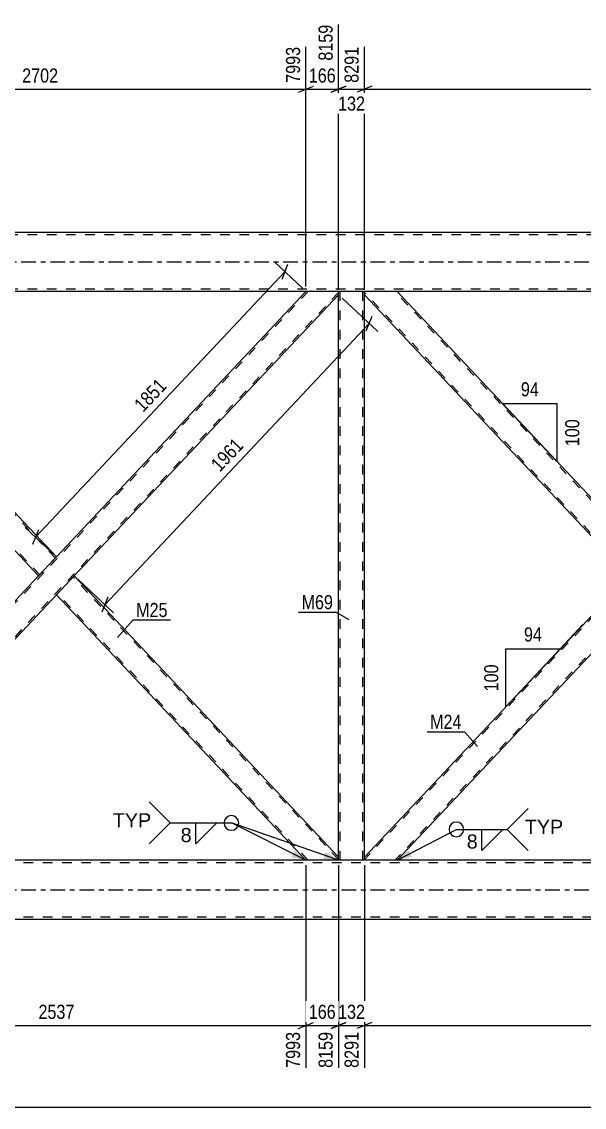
# Model space of a CAD drawing. Header units: millimetres. Extents: x -51 to 790, y -418 to 176.
# Drawn here: x 196.5 to 310.9, y -171.8 to 48.8 of the extents above; entities that cross this region are included whole.
import ezdxf

# ---------------------------------------------------------------- set-up
doc = ezdxf.new("R2010")
doc.units = ezdxf.units.MM
doc.linetypes.add('DXK_LINE_DOT2', pattern=[3.9198, 1.9599, -1.9599])
doc.linetypes.add('DXK_LINE_DOT3', pattern=[5.9187, 2.979, -0.9799, 0.9799, -0.9799])
doc.styles.add('Arial', font='ARIAL.TTF', dxfattribs={"height": 0.2})
doc.styles.add('Arial Narrow', font='ARIALN.TTF', dxfattribs={"height": 0.2})

# ---------------------------------------------------------------- blocks, each defined once
blk = doc.blocks.new('Part-389637219-1388 - 1176')
at = {"color": 7, "linetype": 'DXK_LINE_DOT2'}
for p, q in [((254.71, -6), (146.18, -121.41)), ((260.9, -6.19), (152.37, -121.6)), ((260.9, -6), (254.27, -6)), ((203.54, -59.95), (199.92, -63.8)), ((207.16, -63.8), (203.54, -67.65)), ((146.18, -120.94), (147.01, -120.06)), ((146.18, -121.6), (146.18, -120.94)), ((152.81, -121.6), (146.18, -121.6))]:
    blk.add_line(p, q, dxfattribs=at)
at = {"color": 2, "linetype": 'Continuous'}
for p, q in [((254.27, -6), (203.54, -59.95)), ((260.9, -6.66), (260.9, -6)), ((260.9, -6.66), (207.16, -63.8)), ((199.92, -63.8), (147.01, -120.06)), ((203.54, -67.65), (152.81, -121.6))]:
    blk.add_line(p, q, dxfattribs=at)
blk = doc.blocks.new('Part-389637219-1389 - 1176')
at = {"color": 2, "linetype": 'Continuous'}
for p, q in [((146.18, -6.66), (146.18, -6)), ((203.54, -59.95), (152.81, -6)), ((199.92, -63.8), (146.18, -6.66)), ((203.1, -60.41), (199.92, -63.8)), ((203.54, -59.95), (203.1, -60.41))]:
    blk.add_line(p, q, dxfattribs=at)
at = {"color": 7, "linetype": 'DXK_LINE_DOT2'}
for p, q in [((152.81, -6), (146.18, -6)), ((200.14, -63.57), (146.18, -6.19)), ((203.32, -60.18), (152.37, -6)), ((203.51, -59.98), (203.1, -60.41)), ((200.14, -63.57), (200.15, -63.55))]:
    blk.add_line(p, q, dxfattribs=at)
blk = doc.blocks.new('Part-389637219-1390 - 1176')
at = {"color": 7, "linetype": 'DXK_LINE_DOT2'}
for p, q in [((374.71, -6), (266.18, -121.41)), ((380.9, -6.19), (272.37, -121.6)), ((380.9, -6), (374.27, -6)), ((323.54, -59.95), (319.92, -63.8)), ((327.16, -63.8), (323.54, -67.65)), ((272.81, -121.6), (266.18, -121.6))]:
    blk.add_line(p, q, dxfattribs=at)
at = {"color": 2, "linetype": 'Continuous'}
for p, q in [((374.27, -6), (323.54, -59.95)), ((380.9, -6.66), (380.9, -6)), ((380.9, -6.66), (327.16, -63.8)), ((319.92, -63.8), (266.18, -120.94)), ((323.54, -67.65), (272.81, -121.6)), ((266.18, -121.6), (266.18, -120.94))]:
    blk.add_line(p, q, dxfattribs=at)
blk = doc.blocks.new('Part-389637219-1391 - 1176')
at = {"color": 2, "linetype": 'Continuous'}
for p, q in [((266.18, -6.66), (266.18, -6)), ((323.54, -59.95), (272.81, -6)), ((319.92, -63.8), (266.18, -6.66)), ((323.1, -60.41), (319.92, -63.8)), ((323.54, -59.95), (323.1, -60.41))]:
    blk.add_line(p, q, dxfattribs=at)
at = {"color": 7, "linetype": 'DXK_LINE_DOT2'}
for p, q in [((272.81, -6), (266.18, -6)), ((320.14, -63.57), (266.18, -6.19)), ((323.32, -60.18), (272.37, -6)), ((323.51, -59.98), (323.1, -60.41)), ((320.14, -63.57), (320.15, -63.55))]:
    blk.add_line(p, q, dxfattribs=at)
blk = doc.blocks.new('Part-389637219-1400 - 1176')
at = {"color": 7, "linetype": 'DXK_LINE_DOT2'}
for p, q in [((266.18, -6), (260.9, -6)), ((260.9, -6.66), (260.9, -6)), ((261.22, -121.6), (261.22, -6)), ((265.86, -121.6), (265.86, -6)), ((266.18, -6.66), (266.18, -6)), ((260.9, -121.6), (260.9, -120.94)), ((266.18, -121.6), (266.18, -120.94)), ((266.18, -121.6), (260.9, -121.6))]:
    blk.add_line(p, q, dxfattribs=at)
at = {"color": 2, "linetype": 'Continuous'}
for p, q in [((260.9, -120.94), (260.9, -6.66)), ((266.18, -120.94), (266.18, -6.66))]:
    blk.add_line(p, q, dxfattribs=at)
blk = doc.blocks.new('Part-389637219-1410 - 1176')
at = {"color": 2, "linetype": 'Continuous'}
for p, q in [((207.16, -63.8), (203.54, -67.65)), ((260.9, -120.94), (207.16, -63.8)), ((254.27, -121.6), (203.54, -67.65)), ((260.9, -121.6), (260.9, -120.94))]:
    blk.add_line(p, q, dxfattribs=at)
at = {"color": 7, "linetype": 'DXK_LINE_DOT2'}
for p, q in [((260.9, -121.41), (206.94, -64.03)), ((203.76, -67.42), (203.78, -67.4)), ((254.71, -121.6), (203.76, -67.42)), ((260.9, -121.6), (254.27, -121.6))]:
    blk.add_line(p, q, dxfattribs=at)
blk = doc.blocks.new('Part-389637219-1466 - 1176')
at = {"color": 7, "linetype": 'DXK_LINE_DOT2'}
for p, q in [((602.54, -122.08), (12.9, -122.08)), ((602.54, -133.12), (12.9, -133.12))]:
    blk.add_line(p, q, dxfattribs=at)
at = {"color": 2, "linetype": 'Continuous'}
for p, q in [((377.04, -121.6), (150.04, -121.6)), ((597.74, -133.6), (12.9, -133.6))]:
    blk.add_line(p, q, dxfattribs=at)
at = {"color": 7, "linetype": 'DXK_LINE_DOT3'}
blk.add_line((12.9, -127.6), (602.54, -127.6), dxfattribs=at)
blk = doc.blocks.new('Part-389637219-1467 - 1176')
at = {"color": 7, "linetype": 'DXK_LINE_DOT2'}
for p, q in [((642.54, 5.52), (12.9, 5.52)), ((642.54, -5.52), (12.9, -5.52))]:
    blk.add_line(p, q, dxfattribs=at)
at = {"color": 2, "linetype": 'Continuous'}
for p, q in [((381.54, 6), (145.54, 6)), ((642.54, -6), (141.14, -6))]:
    blk.add_line(p, q, dxfattribs=at)
at = {"color": 7, "linetype": 'DXK_LINE_DOT3'}
blk.add_line((12.9, 0), (642.54, 0), dxfattribs=at)
blk = doc.blocks.new('StraightDimension-389637219-21132 - 1176')
at = {"color": 7, "linetype": 'Continuous'}
for p, q in [((152.81, -122.6), (152.81, -163.78)), ((254.27, -122.6), (254.27, -163.78)), ((154.31, -154.57), (151.31, -155.77)), ((152.81, -155.17), (254.27, -155.17)), ((252.77, -155.77), (255.77, -154.57))]:
    blk.add_line(p, q, dxfattribs=at)
at = {"color": 0}
blk.add_wipeout([(207.8, -154.42), (207.8, -150.22), (199.28, -150.22), (199.28, -154.42)], dxfattribs=at)
at = {"color": 0, "linetype": 'Continuous'}
blk.add_wipeout([(253.67, -155.87), (249.47, -155.87), (249.47, -164.38), (253.67, -164.38)], dxfattribs=at)
at = {"color": 3, "style": 'Arial Narrow'}
blk.add_text('2537', height=2.863, dxfattribs=at).set_placement((199.88, -153.82))
at = {"color": 3, "linetype": 'Continuous', "style": 'Arial Narrow'}
blk.add_text('7993', height=2.863, rotation=90.0002, dxfattribs=at).set_placement((253.07, -163.78))
blk = doc.blocks.new('StraightDimension-389637219-37853 - 1176')
at = {"color": 7, "linetype": 'Continuous'}
for p, q in [((260.9, -5.66), (260.9, 48.22)), ((254.27, -5), (254.27, 43.72)), ((252.77, 34.5), (255.77, 35.7)), ((262.4, 35.7), (259.4, 34.5)), ((254.27, 35.1), (260.9, 35.1))]:
    blk.add_line(p, q, dxfattribs=at)
at = {"color": 0}
blk.add_wipeout([(260.93, 35.85), (260.93, 40.05), (254.24, 40.05), (254.24, 35.85)], dxfattribs=at)
at = {"color": 0, "linetype": 'Continuous'}
blk.add_wipeout([(260.3, 48.82), (256.1, 48.82), (256.1, 40.3), (260.3, 40.3)], dxfattribs=at)
at = {"color": 3, "linetype": 'Continuous', "style": 'Arial Narrow'}
blk.add_text('8159', height=2.863, rotation=90.0002, dxfattribs=at).set_placement((259.7, 40.9))
at = {"color": 3, "style": 'Arial Narrow'}
blk.add_text('166', height=2.863, dxfattribs=at).set_placement((254.84, 36.45))
blk = doc.blocks.new('StraightDimension-389637219-21129 - 1176')
at = {"color": 7, "linetype": 'Continuous'}
for p, q in [((266.18, -122.6), (266.18, -163.78)), ((374.27, -122.6), (374.27, -165.61)), ((267.68, -154.57), (264.68, -155.77)), ((266.18, -155.17), (374.27, -155.17)), ((372.77, -155.77), (375.77, -154.57))]:
    blk.add_line(p, q, dxfattribs=at)
at = {"color": 0}
blk.add_wipeout([(324.48, -154.42), (324.48, -150.22), (315.97, -150.22), (315.97, -154.42)], dxfattribs=at)
at = {"color": 0, "linetype": 'Continuous'}
blk.add_wipeout([(373.67, -155.87), (369.47, -155.87), (369.47, -166.21), (373.67, -166.21)], dxfattribs=at)
at = {"color": 3, "style": 'Arial Narrow'}
blk.add_text('2702', height=2.863, dxfattribs=at).set_placement((316.57, -153.82))
at = {"color": 3, "linetype": 'Continuous', "style": 'Arial Narrow'}
blk.add_text('10993', height=2.863, rotation=90.0002, dxfattribs=at).set_placement((373.07, -165.61))
blk = doc.blocks.new('StraightDimension-389637219-21130 - 1176')
at = {"color": 7, "linetype": 'Continuous'}
for p, q in [((260.9, -122.6), (260.9, -163.78)), ((266.18, -122.6), (266.18, -163.78)), ((259.4, -155.77), (262.4, -154.57)), ((260.9, -155.17), (266.18, -155.17)), ((267.68, -154.57), (264.68, -155.77))]:
    blk.add_line(p, q, dxfattribs=at)
at = {"color": 0}
blk.add_wipeout([(266.88, -154.42), (266.88, -150.22), (260.2, -150.22), (260.2, -154.42)], dxfattribs=at)
at = {"color": 0, "linetype": 'Continuous'}
blk.add_wipeout([(265.58, -155.87), (261.38, -155.87), (261.38, -164.38), (265.58, -164.38)], dxfattribs=at)
at = {"color": 3, "style": 'Arial Narrow'}
blk.add_text('132', height=2.863, dxfattribs=at).set_placement((260.8, -153.82))
at = {"color": 3, "linetype": 'Continuous', "style": 'Arial Narrow'}
blk.add_text('8291', height=2.863, rotation=90.0002, dxfattribs=at).set_placement((264.98, -163.78))
blk = doc.blocks.new('StraightDimension-389637219-21131 - 1176')
at = {"color": 7, "linetype": 'Continuous'}
for p, q in [((254.27, -122.6), (254.27, -163.78)), ((260.9, -122.6), (260.9, -163.78)), ((252.77, -155.77), (255.77, -154.57)), ((254.27, -155.17), (260.9, -155.17)), ((262.4, -154.57), (259.4, -155.77))]:
    blk.add_line(p, q, dxfattribs=at)
at = {"color": 0}
blk.add_wipeout([(260.93, -154.42), (260.93, -150.22), (254.24, -150.22), (254.24, -154.42)], dxfattribs=at)
at = {"color": 0, "linetype": 'Continuous'}
blk.add_wipeout([(260.3, -155.87), (256.1, -155.87), (256.1, -164.38), (260.3, -164.38)], dxfattribs=at)
at = {"color": 3, "style": 'Arial Narrow'}
blk.add_text('166', height=2.863, dxfattribs=at).set_placement((254.84, -153.82))
at = {"color": 3, "linetype": 'Continuous', "style": 'Arial Narrow'}
blk.add_text('8159', height=2.863, rotation=90.0002, dxfattribs=at).set_placement((259.7, -163.78))
blk = doc.blocks.new('StraightDimension-389637219-22252 - 1176')
at = {"color": 7, "linetype": 'Continuous'}
for p, q in [((199.27, -55.93), (250, -1.98)), ((253.55, -5.31), (247.93, -0.03)), ((249.41, -3.49), (250.59, -0.48)), ((202.81, -59.26), (197.19, -53.98)), ((199.86, -54.43), (198.68, -57.43))]:
    blk.add_line(p, q, dxfattribs=at)
at = {"color": 0}
blk.add_wipeout([(227.01, -25.34), (223.95, -22.46), (218.11, -28.67), (221.17, -31.54)], dxfattribs=at)
at = {"color": 3, "style": 'Arial Narrow'}
blk.add_text('1851', height=2.863, rotation=46.7591, dxfattribs=at).set_placement((221.15, -30.7))
blk = doc.blocks.new('AngleDimension-389637219-21954 - 1176')
at = {"color": 7, "linetype": 'Continuous'}
for p, q in [((292.19, -26.61), (294.25, -28.81)), ((305.35, -28.81), (294.25, -28.81)), ((305.35, -40.61), (294.25, -28.81)), ((305.35, -40.61), (305.35, -28.81))]:
    blk.add_line(p, q, dxfattribs=at)
at = {"color": 0}
for points in [[(302.23, -27.91), (302.23, -23.71), (297.37, -23.71), (297.37, -27.91)], [(310.45, -31.36), (306.25, -31.36), (306.25, -38.05), (310.45, -38.05)]]:
    blk.add_wipeout(points, dxfattribs=at)
at = {"color": 3, "style": 'Arial Narrow'}
blk.add_text('94', height=2.863, dxfattribs=at).set_placement((297.97, -27.31))
blk.add_text('100', height=2.863, rotation=90.0002, dxfattribs=at).set_placement((309.85, -37.45))
blk = doc.blocks.new('AngleDimension-389637219-21970 - 1176')
at = {"color": 7, "linetype": 'Continuous'}
for p, q in [((310.59, -73.71), (305.97, -78.63)), ((294.88, -78.63), (305.97, -78.63)), ((294.88, -90.43), (305.97, -78.63)), ((294.88, -90.43), (294.88, -78.63))]:
    blk.add_line(p, q, dxfattribs=at)
at = {"color": 0}
for points in [[(302.85, -77.73), (302.85, -73.53), (298, -73.53), (298, -77.73)], [(293.98, -81.18), (289.78, -81.18), (289.78, -87.87), (293.98, -87.87)]]:
    blk.add_wipeout(points, dxfattribs=at)
at = {"color": 3, "style": 'Arial Narrow'}
blk.add_text('94', height=2.863, dxfattribs=at).set_placement((298.6, -77.13))
blk.add_text('100', height=2.863, rotation=90.0002, dxfattribs=at).set_placement((293.38, -87.27))
blk = doc.blocks.new('StraightDimension-389637219-37854 - 1176')
at = {"color": 7, "linetype": 'Continuous'}
for p, q in [((146.18, -5.66), (146.18, 43.72)), ((254.27, -5), (254.27, 43.72)), ((147.68, 35.7), (144.68, 34.5)), ((252.77, 34.5), (255.77, 35.7)), ((146.18, 35.1), (254.27, 35.1))]:
    blk.add_line(p, q, dxfattribs=at)
at = {"color": 0, "linetype": 'Continuous'}
blk.add_wipeout([(253.67, 44.32), (249.47, 44.32), (249.47, 35.8), (253.67, 35.8)], dxfattribs=at)
at = {"color": 0}
blk.add_wipeout([(204.48, 35.85), (204.48, 40.05), (195.97, 40.05), (195.97, 35.85)], dxfattribs=at)
at = {"color": 3, "linetype": 'Continuous', "style": 'Arial Narrow'}
blk.add_text('7993', height=2.863, rotation=90.0002, dxfattribs=at).set_placement((253.07, 36.4))
at = {"color": 3, "style": 'Arial Narrow'}
blk.add_text('2702', height=2.863, dxfattribs=at).set_placement((196.57, 36.45))
blk = doc.blocks.new('StraightDimension-389637219-22274 - 1176')
at = {"color": 7, "linetype": 'Continuous'}
for p, q in [((261.63, -7.35), (268.87, -14.15)), ((266.53, -14.01), (267.71, -11.01)), ((213.38, -69.65), (267.12, -12.51)), ((207.89, -64.49), (215.13, -71.29)), ((213.97, -68.14), (212.79, -71.15))]:
    blk.add_line(p, q, dxfattribs=at)
at = {"color": 0}
blk.add_wipeout([(242.62, -37.46), (239.56, -34.59), (233.73, -40.79), (236.79, -43.67)], dxfattribs=at)
at = {"color": 3, "style": 'Arial Narrow'}
blk.add_text('1961', height=2.863, rotation=46.7591, dxfattribs=at).set_placement((236.76, -42.82))
blk = doc.blocks.new('StraightDimension-389637219-30791 - 1176')
at = {"color": 7, "linetype": 'Continuous'}
blk.add_line((-1, -171.79), (643.54, -171.79), dxfattribs=at)
blk = doc.blocks.new('StraightDimension-389637219-37851 - 1176')
at = {"color": 7, "linetype": 'Continuous'}
for p, q in [((374.27, -5), (374.27, 45.54)), ((266.18, -5.66), (266.18, 43.72)), ((267.68, 35.7), (264.68, 34.5)), ((372.77, 34.5), (375.77, 35.7)), ((266.18, 35.1), (374.27, 35.1))]:
    blk.add_line(p, q, dxfattribs=at)
at = {"color": 0, "linetype": 'Continuous'}
blk.add_wipeout([(373.67, 46.14), (369.47, 46.14), (369.47, 35.8), (373.67, 35.8)], dxfattribs=at)
at = {"color": 0}
blk.add_wipeout([(324.48, 35.85), (324.48, 40.05), (315.97, 40.05), (315.97, 35.85)], dxfattribs=at)
at = {"color": 3, "linetype": 'Continuous', "style": 'Arial Narrow'}
blk.add_text('10993', height=2.863, rotation=90.0002, dxfattribs=at).set_placement((373.07, 36.4))
at = {"color": 3, "style": 'Arial Narrow'}
blk.add_text('2702', height=2.863, dxfattribs=at).set_placement((316.57, 36.45))
blk = doc.blocks.new('StraightDimension-389637219-37852 - 1176')
at = {"color": 7, "linetype": 'Continuous'}
for p, q in [((260.9, -5.66), (260.9, 48.22)), ((266.18, -5.66), (266.18, 43.72)), ((259.4, 34.5), (262.4, 35.7)), ((267.68, 35.7), (264.68, 34.5)), ((260.9, 35.1), (266.18, 35.1))]:
    blk.add_line(p, q, dxfattribs=at)
at = {"color": 0, "linetype": 'Continuous'}
blk.add_wipeout([(265.58, 44.32), (261.38, 44.32), (261.38, 35.8), (265.58, 35.8)], dxfattribs=at)
at = {"color": 0}
blk.add_wipeout([(266.88, 30.15), (266.88, 34.35), (260.2, 34.35), (260.2, 30.15)], dxfattribs=at)
at = {"color": 3, "linetype": 'Continuous', "style": 'Arial Narrow'}
blk.add_text('8291', height=2.863, rotation=90.0002, dxfattribs=at).set_placement((264.98, 36.4))
at = {"color": 3, "style": 'Arial Narrow'}
blk.add_text('132', height=2.863, dxfattribs=at).set_placement((260.8, 30.75))
blk = doc.blocks.new('Mark-389637219-21678 - 1176')
at = {"color": 0}
blk.add_wipeout([(285.9, -94.89), (285.9, -91.89), (279.51, -91.89), (279.51, -94.89)], dxfattribs=at)
blk.add_wipeout([(285.9, -94.89), (285.9, -91.89), (279.51, -91.89), (279.51, -94.89)], dxfattribs=at)
at = {"color": 30, "linetype": 'Continuous'}
for p in [(278.91, -95.49), (289.14, -98.47)]:
    blk.add_line(p, (286.5, -95.49), dxfattribs=at)
at = {"color": 3, "style": 'Arial Narrow'}
blk.add_text('M24', height=2.863, dxfattribs=at).set_placement((279.51, -94.89))
blk = doc.blocks.new('Mark-389637219-21705 - 1176')
at = {"color": 0}
blk.add_wipeout([(259.76, -70.57), (259.76, -67.57), (253.37, -67.57), (253.37, -70.57)], dxfattribs=at)
blk.add_wipeout([(259.76, -70.57), (259.76, -67.57), (253.37, -67.57), (253.37, -70.57)], dxfattribs=at)
at = {"color": 30, "linetype": 'Continuous'}
for p in [(252.77, -71.17), (263.07, -72.75)]:
    blk.add_line(p, (260.36, -71.17), dxfattribs=at)
at = {"color": 3, "style": 'Arial Narrow'}
blk.add_text('M69', height=2.863, dxfattribs=at).set_placement((253.37, -70.57))
blk = doc.blocks.new('Mark-389637219-21720 - 1176')
at = {"color": 0}
blk.add_wipeout([(226.14, -72.16), (226.14, -69.16), (219.74, -69.16), (219.74, -72.16)], dxfattribs=at)
blk.add_wipeout([(226.14, -72.16), (226.14, -69.16), (219.74, -69.16), (219.74, -72.16)], dxfattribs=at)
at = {"color": 30, "linetype": 'Continuous'}
for p, q in [((215.94, -76.3), (219.14, -72.76)), ((219.14, -72.76), (226.74, -72.76))]:
    blk.add_line(p, q, dxfattribs=at)
at = {"color": 3, "style": 'Arial Narrow'}
blk.add_text('M25', height=2.863, dxfattribs=at).set_placement((219.74, -72.16))
blk = doc.blocks.new('WeldMark-389637219-31340 - 1176')
at = {"linetype": 'Continuous'}
for points in [[(251.93, -119.59), (254.27, -121.6), (251.26, -120.93)], [(258.31, -119.9), (260.9, -121.6), (257.82, -121.32)]]:
    blk.add_hatch(color=30, dxfattribs=at).paths.add_polyline_path(points)
at = {"color": 3, "linetype": 'Continuous'}
for q in [(222.4, -109.71), (222.4, -118.28)]:
    blk.add_line((226.69, -114), q, dxfattribs=at)
at = {"color": 30, "linetype": 'Continuous'}
for p in [(260.9, -121.6), (254.27, -121.6)]:
    blk.add_line(p, (239.11, -114), dxfattribs=at)
at = {"color": 3, "linetype": 'Continuous'}
for start, end in [(90, 270), (270, 90)]:
    blk.add_arc((239.11, -114), 1.5, start, end, dxfattribs=at)
at = {"color": 0}
blk.add_wipeout([(231.21, -118.1), (231.21, -114.7), (228.59, -114.7), (228.59, -118.1)], dxfattribs=at)
at = {"color": 30, "linetype": 'Continuous'}
blk.add_line((226.69, -114), (239.11, -114), dxfattribs=at)
at = {"color": 3, "linetype": 'Continuous'}
for p, q in [((231.87, -114), (236.15, -114)), ((236.15, -114), (231.87, -118.28)), ((231.87, -118.28), (231.87, -114))]:
    blk.add_line(p, q, dxfattribs=at)
at = {"color": 3, "style": 'Arial'}
blk.add_text('8', height=2.87, dxfattribs=at).set_placement((228.79, -117.9))
at = {"color": 0, "linetype": 'Continuous'}
blk.add_wipeout([(222.79, -114.9), (222.79, -111.9), (215.01, -111.9), (215.01, -114.9)], dxfattribs=at)
blk.add_wipeout([(222.79, -114.9), (222.79, -111.9), (215.01, -111.9), (215.01, -114.9)], dxfattribs=at)
at = {"color": 3, "linetype": 'Continuous', "style": 'Arial'}
blk.add_text('TYP', height=2.865, dxfattribs=at).set_placement((215.01, -114.9))
blk = doc.blocks.new('WeldMark-389637219-31367 - 1176')
at = {"linetype": 'Continuous'}
blk.add_hatch(color=30, dxfattribs=at).paths.add_polyline_path([(275.81, -120.88), (272.81, -121.6), (275.12, -119.55)])
at = {"color": 3, "linetype": 'Continuous'}
for q in [(299.46, -111.04), (299.46, -119.61)]:
    blk.add_line((295.18, -115.32), q, dxfattribs=at)
at = {"color": 30, "linetype": 'Continuous'}
blk.add_line((272.81, -121.6), (284.86, -115.32), dxfattribs=at)
at = {"color": 3, "linetype": 'Continuous'}
blk.add_arc((284.86, -115.32), 1.5, 90, 270, dxfattribs=at)
at = {"color": 0}
blk.add_wipeout([(289.38, -119.42), (289.38, -116.02), (286.76, -116.02), (286.76, -119.42)], dxfattribs=at)
at = {"color": 30, "linetype": 'Continuous'}
blk.add_line((284.86, -115.32), (295.18, -115.32), dxfattribs=at)
at = {"color": 3, "linetype": 'Continuous'}
for p, q in [((290.04, -115.32), (294.32, -115.32)), ((294.32, -115.32), (290.04, -119.61)), ((290.04, -119.61), (290.04, -115.32))]:
    blk.add_line(p, q, dxfattribs=at)
blk.add_arc((284.86, -115.32), 1.5, 270, 90, dxfattribs=at)
at = {"color": 3, "style": 'Arial'}
blk.add_text('8', height=2.87, dxfattribs=at).set_placement((286.96, -119.22))
at = {"color": 0, "linetype": 'Continuous'}
blk.add_wipeout([(306.55, -116.22), (306.55, -113.22), (298.78, -113.22), (298.78, -116.22)], dxfattribs=at)
blk.add_wipeout([(306.55, -116.22), (306.55, -113.22), (298.78, -113.22), (298.78, -116.22)], dxfattribs=at)
at = {"color": 3, "linetype": 'Continuous', "style": 'Arial'}
blk.add_text('TYP', height=2.865, dxfattribs=at).set_placement((298.78, -116.22))

msp = doc.modelspace()

# ---------------------------------------------------------------- block references
for name in ['Part-389637219-1467 - 1176', 'Part-389637219-1388 - 1176', 'Part-389637219-1389 - 1176', 'Part-389637219-1400 - 1176', 'Part-389637219-1390 - 1176', 'Part-389637219-1391 - 1176', 'Part-389637219-1410 - 1176', 'Part-389637219-1466 - 1176']:
    msp.add_blockref(name, (0, 0))

# ---------------------------------------------------------------- next in the draw order: block references
for name in ['StraightDimension-389637219-37853 - 1176', 'StraightDimension-389637219-37851 - 1176', 'AngleDimension-389637219-21954 - 1176', 'AngleDimension-389637219-21970 - 1176', 'StraightDimension-389637219-21132 - 1176', 'StraightDimension-389637219-21129 - 1176']:
    msp.add_blockref(name, (0, 0))

# ---------------------------------------------------------------- next in the draw order: block references
for name in ['StraightDimension-389637219-37852 - 1176', 'StraightDimension-389637219-22252 - 1176', 'StraightDimension-389637219-21130 - 1176']:
    msp.add_blockref(name, (0, 0))

# ---------------------------------------------------------------- next in the draw order: block references
for name in ['StraightDimension-389637219-37854 - 1176', 'StraightDimension-389637219-22274 - 1176', 'StraightDimension-389637219-21131 - 1176']:
    msp.add_blockref(name, (0, 0))

# ---------------------------------------------------------------- next in the draw order: block references
msp.add_blockref('StraightDimension-389637219-30791 - 1176', (0, 0))

# ---------------------------------------------------------------- next in the draw order: block references
for name in ['Mark-389637219-21705 - 1176', 'Mark-389637219-21720 - 1176', 'Mark-389637219-21678 - 1176', 'WeldMark-389637219-31340 - 1176', 'WeldMark-389637219-31367 - 1176']:
    msp.add_blockref(name, (0, 0))

doc.saveas('drawing.dxf')
